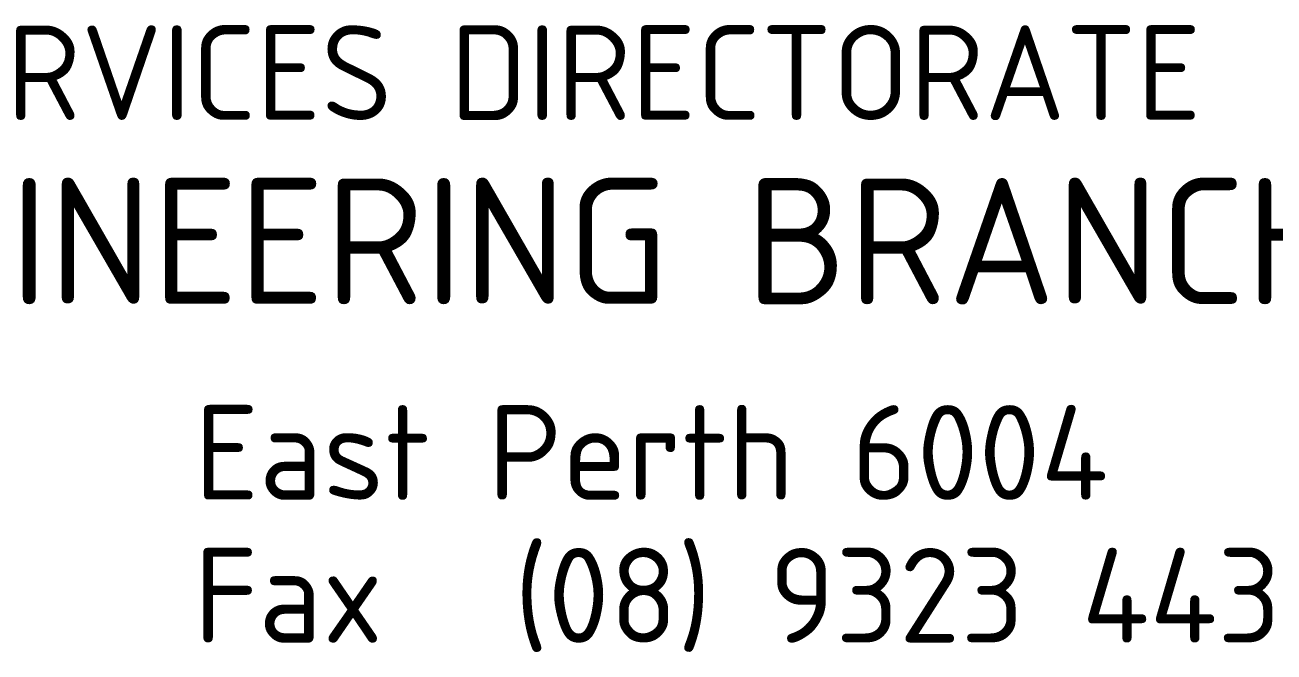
# Model space of a CAD drawing. Header units: inches. Extents: x 0 to 420, y 0 to 297.
# Drawn here: x 385.8 to 405.6, y 59.69 to 69.62 of the extents above; entities that cross this region are included whole.
import ezdxf
from ezdxf.enums import TextEntityAlignment as Align

# ---------------------------------------------------------------- set-up
doc = ezdxf.new("R2010")
doc.units = ezdxf.units.IN
doc.header["$MEASUREMENT"] = 0
for name, color, linetype in [('L25', 1, 'Continuous'), ('TBLK18', 4, 'Continuous'), ('TBLK25', 1, 'Continuous'), ('TBLK35', 3, 'Continuous'), ('TBLK50', 7, 'Continuous')]:
    doc.layers.add(name, color=color, linetype=linetype)
doc.styles.add('ISO', font='iso3098b.shx')

# ---------------------------------------------------------------- blocks, each defined once
blk = doc.blocks.new('TBLK NO LA')
at = {"layer": 'TBLK18', "style": 'ISO'}
blk.add_text('Fax', height=1.5, dxfattribs=at).set_placement((388.477, 59.836))
blk.add_attdef('MR_DIRECTORATE', text='', height=1.5, dxfattribs=at).set_placement((381.5, 68.119), align=Align.CENTER)
for tag, p in [('STREET_NAME', (355.514, 62.1)), ('SUBURB_POSTCODE', (388.488, 62.1)), ('TELEPHONE_NO.', (368.306, 59.836)), ('FAX_NO.', (393.555, 59.836))]:
    blk.add_attdef(tag, p, '', height=1.5, dxfattribs=at)
at = {"layer": 'TBLK25', "style": 'ISO'}
for tag, height, p in [('MR_BRANCH', 2, (381.5, 65.199)), ('ROAD_SECTION', 1.75, (384, 29.876)), ('SLK', 1.75, (384, 26.821)), ('CHAINAGE', 1.75, (384, 19.919)), ('LOCAL_AUTHORITY', 1.75, (384, 17.019))]:
    blk.add_attdef(tag, text='', height=height, dxfattribs=at).set_placement(p, align=Align.CENTER)
for tag, p, height in [('FILE_NUMBER', (371.773, 54.237), 2.5), ('DESIGNED_/_DRAWN', (371.773, 49.487), 2), ('VERIFIED', (371.773, 44.487), 2), ('APPROVED', (371.773, 39.487), 2)]:
    blk.add_attdef(tag, p, '', height=height, dxfattribs=at)
at = {"layer": 'TBLK35', "style": 'ISO', "width": 0.9}
for tag, p in [('ROAD_PROJECT&NUMBER', (384, 32.945)), ('DRAWING_DESCRIPTION', (384, 23.002))]:
    blk.add_attdef(tag, text='', height=2.5, dxfattribs=at).set_placement(p, align=Align.CENTER)
at = {"layer": 'TBLK50', "style": 'ISO'}
blk.add_attdef('MRWA_DRG_NUMBER', (356.288, 6.085), '', height=5, dxfattribs=at)

msp = doc.modelspace()

# ---------------------------------------------------------------- block references
at = {"layer": 'L25'}
ref = msp.add_blockref('TBLK NO LA', (0.0000004, -0.0000001), dxfattribs=at)
ref.add_attrib('MR_DIRECTORATE', 'PLANNING AND TECHNICAL SERVICES DIRECTORATE', dxfattribs={"layer": 'TBLK18', "height": 1.5, "style": 'ISO'}).set_placement((381.4999757, 68.1185398), align=Align.CENTER)
ref.add_attrib('MR_BRANCH', 'ROAD AND TRAFFIC ENGINEERING BRANCH', dxfattribs={"layer": 'TBLK25', "height": 2, "style": 'ISO'}).set_placement((381.4999757, 65.1989096), align=Align.CENTER)
ref.add_attrib('FAX_NO.', '(08) 9323 4430', (393.5551624, 59.8360743), dxfattribs={"layer": 'TBLK18', "height": 1.5, "style": 'ISO'})
ref.add_attrib('SUBURB_POSTCODE', 'East Perth 6004', (388.4876004, 62.0998073), dxfattribs={"layer": 'TBLK18', "height": 1.5, "style": 'ISO'})

doc.saveas('drawing.dxf')
